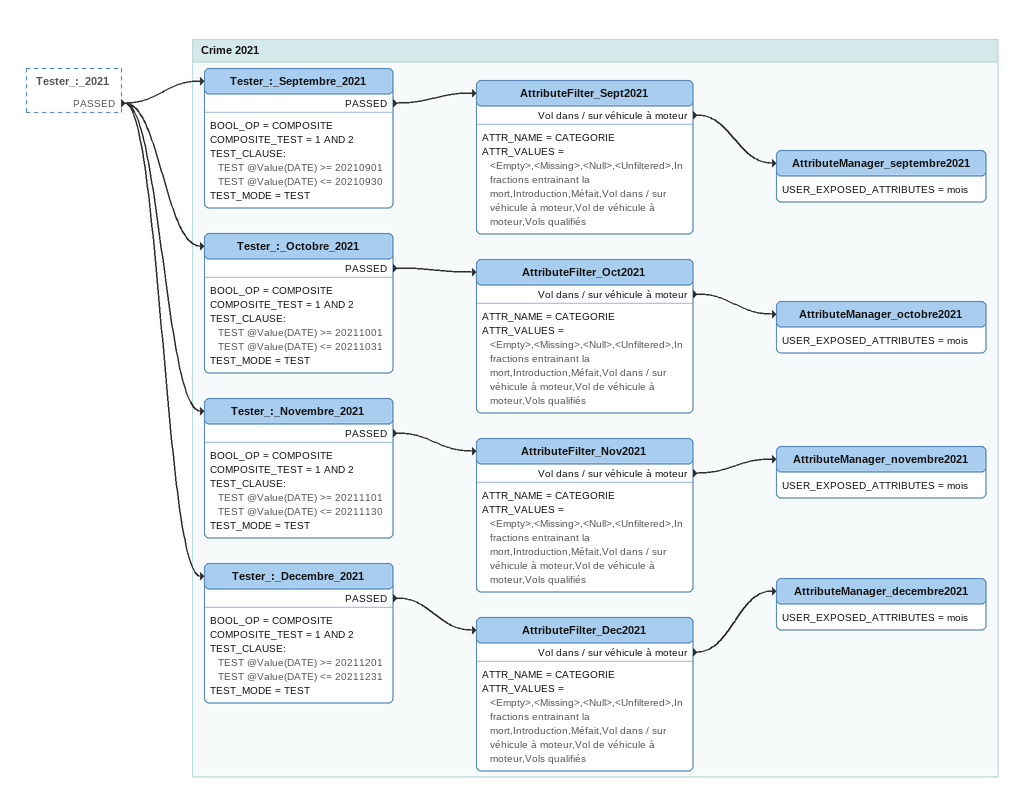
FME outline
Tester_:_2021 [outside]
    PASSED -> Tester_:_Novembre_2021
    PASSED -> Tester_:_Decembre_2021
    PASSED -> Tester_:_Octobre_2021
    PASSED -> Tester_:_Septembre_2021

Bookmark: Crime 2021
Tester_:_Septembre_2021
    BOOL_OP = COMPOSITE
    COMPOSITE_TEST = 1 AND 2
    TEST_CLAUSE:
      TEST @Value(DATE) >= 20210901
      TEST @Value(DATE) <= 20210930
    TEST_MODE = TEST
    PASSED -> AttributeFilter_Sept2021
AttributeFilter_Sept2021
    ATTR_NAME = CATEGORIE
    ATTR_VALUES = <Empty>,<Missing>,<Null>,<Unfiltered>,Infractions entrainant la mort,Introduction,Méfait,Vol dans / sur véhicule à moteur,Vol de véhicule à moteur,Vols qualifiés
    Vol dans / sur véhicule à moteur -> AttributeManager_septembre2021
AttributeManager_septembre2021
    USER_EXPOSED_ATTRIBUTES = mois
Tester_:_Octobre_2021
    BOOL_OP = COMPOSITE
    COMPOSITE_TEST = 1 AND 2
    TEST_CLAUSE:
      TEST @Value(DATE) >= 20211001
      TEST @Value(DATE) <= 20211031
    TEST_MODE = TEST
    PASSED -> AttributeFilter_Oct2021
AttributeFilter_Oct2021
    ATTR_NAME = CATEGORIE
    ATTR_VALUES = <Empty>,<Missing>,<Null>,<Unfiltered>,Infractions entrainant la mort,Introduction,Méfait,Vol dans / sur véhicule à moteur,Vol de véhicule à moteur,Vols qualifiés
    Vol dans / sur véhicule à moteur -> AttributeManager_octobre2021
AttributeManager_octobre2021
    USER_EXPOSED_ATTRIBUTES = mois
Tester_:_Novembre_2021
    BOOL_OP = COMPOSITE
    COMPOSITE_TEST = 1 AND 2
    TEST_CLAUSE:
      TEST @Value(DATE) >= 20211101
      TEST @Value(DATE) <= 20211130
    TEST_MODE = TEST
    PASSED -> AttributeFilter_Nov2021
AttributeFilter_Nov2021
    ATTR_NAME = CATEGORIE
    ATTR_VALUES = <Empty>,<Missing>,<Null>,<Unfiltered>,Infractions entrainant la mort,Introduction,Méfait,Vol dans / sur véhicule à moteur,Vol de véhicule à moteur,Vols qualifiés
    Vol dans / sur véhicule à moteur -> AttributeManager_novembre2021
AttributeManager_novembre2021
    USER_EXPOSED_ATTRIBUTES = mois
Tester_:_Decembre_2021
    BOOL_OP = COMPOSITE
    COMPOSITE_TEST = 1 AND 2
    TEST_CLAUSE:
      TEST @Value(DATE) >= 20211201
      TEST @Value(DATE) <= 20211231
    TEST_MODE = TEST
    PASSED -> AttributeFilter_Dec2021
AttributeFilter_Dec2021
    ATTR_NAME = CATEGORIE
    ATTR_VALUES = <Empty>,<Missing>,<Null>,<Unfiltered>,Infractions entrainant la mort,Introduction,Méfait,Vol dans / sur véhicule à moteur,Vol de véhicule à moteur,Vols qualifiés
    Vol dans / sur véhicule à moteur -> AttributeManager_decembre2021
AttributeManager_decembre2021
    USER_EXPOSED_ATTRIBUTES = mois
